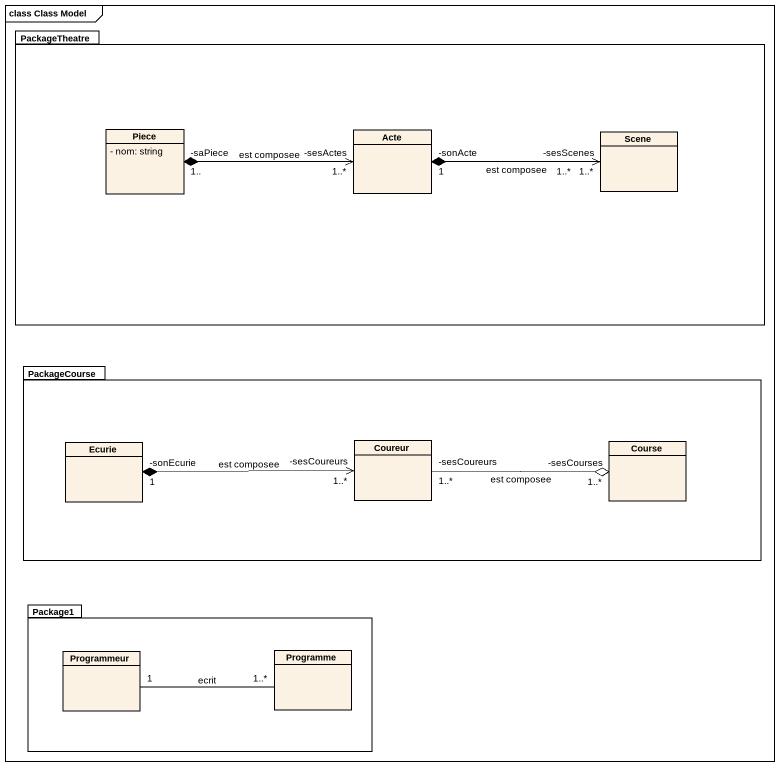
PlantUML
@startuml
mainframe class Class Model
hide circle
hide empty members
skinparam classAttributeIconSize 0
package PackageTheatre {
  class Piece {
    - nom: string
  }
  class Acte
  class Scene
}
package PackageCourse {
  class Ecurie
  class Coureur
  class Course
}
package Package1 {
  class Programmeur
  class Programme
}
Acte "-sesActes\n1..*" <-left-* "-saPiece\n1.." Piece : est composee
Scene "-sesScenes\n1..*" <-left-o "-sonActe" Acte : est composee
Scene "1..*" -left-* "1" Acte
Coureur "-sesCoureurs\n1..*" <-left-* "-sonEcurie\n1" Ecurie : est composee
Coureur "-sesCoureurs\n1..*" -right-o "-sesCourses\n1..*" Course : est composee
Programme "1..*" -left- "1" Programmeur : ecrit
@enduml
